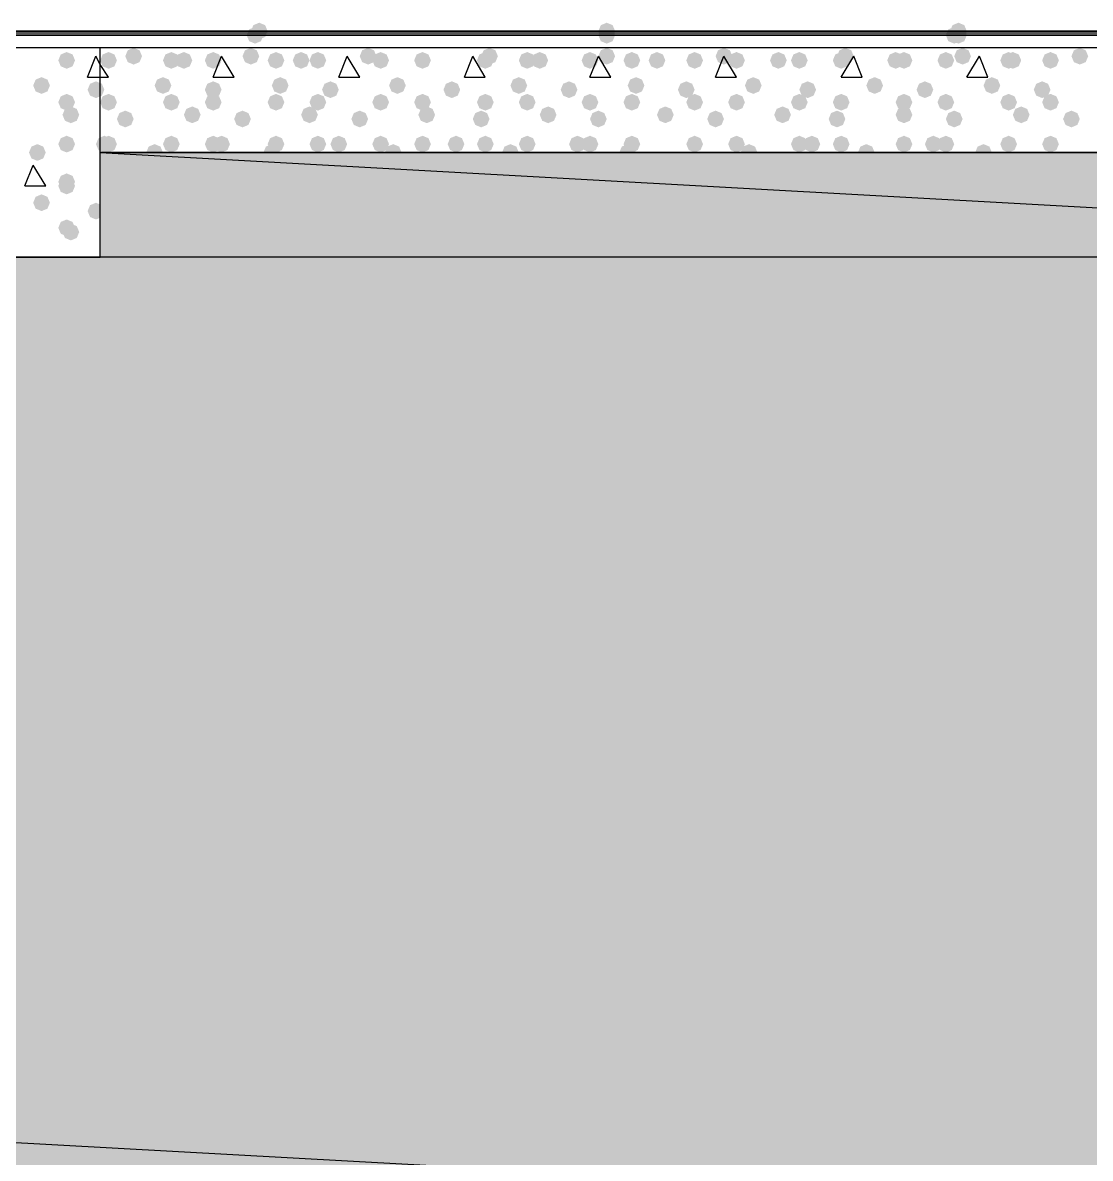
# Model space of a CAD drawing. Header units: millimetres. Extents: x 0 to 420, y 0 to 297.
# Drawn here: x 195.18 to 205.97, y 232.4 to 243.88 of the extents above; entities that cross this region are included whole.
import ezdxf

# ---------------------------------------------------------------- set-up
doc = ezdxf.new("R2010")
doc.units = ezdxf.units.MM
doc.layers.get('0').update_dxf_attribs({"linetype": 'CONTINUOUS'})

msp = doc.modelspace()

# ---------------------------------------------------------------- hatches: boundary and pattern name
at = {"true_color": 0x0000fe}
for points in [[(197.612, 243.755333), (197.587129, 243.695537), (197.527333, 243.670667), (197.467537, 243.695537), (197.442667, 243.755333), (197.467537, 243.815129), (197.527333, 243.84), (197.587129, 243.815129)], [(197.612, 243.755333), (197.587129, 243.695537), (197.527333, 243.670667), (197.467537, 243.695537), (197.442667, 243.755333), (197.467537, 243.815129), (197.527333, 243.84), (197.587129, 243.815129)], [(197.612, 243.755333), (197.587129, 243.695537), (197.527333, 243.670667), (197.467537, 243.695537), (197.442667, 243.755333), (197.467537, 243.815129), (197.527333, 243.84), (197.587129, 243.815129)], [(197.654333, 243.797667), (197.629462, 243.737871), (197.569667, 243.713), (197.509871, 243.737871), (197.485, 243.797667), (197.509871, 243.857462), (197.569667, 243.882333), (197.629462, 243.857463)], [(201.168, 243.797667), (201.143129, 243.737871), (201.083333, 243.713), (201.023538, 243.737871), (200.998667, 243.797667), (201.023537, 243.857462), (201.083333, 243.882333), (201.143129, 243.857463)], [(201.168, 243.755333), (201.143129, 243.695537), (201.083333, 243.670667), (201.023538, 243.695537), (200.998667, 243.755333), (201.023537, 243.815129), (201.083333, 243.84), (201.143129, 243.815129)], [(201.168, 243.755333), (201.143129, 243.695537), (201.083333, 243.670667), (201.023538, 243.695537), (200.998667, 243.755333), (201.023537, 243.815129), (201.083333, 243.84), (201.143129, 243.815129)], [(201.168, 243.755333), (201.143129, 243.695537), (201.083333, 243.670667), (201.023538, 243.695537), (200.998667, 243.755333), (201.023537, 243.815129), (201.083333, 243.84), (201.143129, 243.815129)], [(204.681667, 243.755333), (204.656796, 243.695537), (204.597, 243.670667), (204.537204, 243.695537), (204.512333, 243.755333), (204.537204, 243.815129), (204.597, 243.84), (204.656796, 243.815129)], [(204.681667, 243.755333), (204.656796, 243.695537), (204.597, 243.670667), (204.537204, 243.695537), (204.512333, 243.755333), (204.537204, 243.815129), (204.597, 243.84), (204.656796, 243.815129)], [(204.724, 243.797667), (204.699129, 243.737871), (204.639333, 243.713), (204.579538, 243.737871), (204.554667, 243.797667), (204.579537, 243.857462), (204.639333, 243.882333), (204.699129, 243.857463)], [(204.724, 243.755333), (204.699129, 243.695537), (204.639333, 243.670667), (204.579538, 243.695537), (204.554667, 243.755333), (204.579537, 243.815129), (204.639333, 243.84), (204.699129, 243.815129)]]:
    msp.add_hatch(color=0, dxfattribs=at).paths.add_polyline_path(points, flags=0)
at = {"true_color": 0x000007}
h = msp.add_hatch(color=0, dxfattribs=at)
h.paths.add_polyline_path([(31.284333, 243.755333), (379.73, 243.755333)], flags=0)
h.paths.add_polyline_path([(379.73, 243.755333), (31.284333, 243.755333)], flags=0)
for points in [[(195.707, 243.501333), (195.682129, 243.441537), (195.622333, 243.416667), (195.562537, 243.441537), (195.537667, 243.501333), (195.562537, 243.561129), (195.622333, 243.586), (195.682129, 243.561129)], [(195.707, 243.501333), (195.682129, 243.441537), (195.622333, 243.416667), (195.562537, 243.441537), (195.537667, 243.501333), (195.562537, 243.561129), (195.622333, 243.586), (195.682129, 243.561129)], [(195.453, 243.247333), (195.428129, 243.187537), (195.368333, 243.162667), (195.308538, 243.187537), (195.283667, 243.247333), (195.308537, 243.307129), (195.368333, 243.332), (195.428129, 243.307129)], [(196.003333, 243.205), (195.978462, 243.145204), (195.918667, 243.120333), (195.858871, 243.145204), (195.834, 243.205), (195.858871, 243.264796), (195.918667, 243.289667), (195.978462, 243.264796)], [(195.707, 243.078), (195.682129, 243.018204), (195.622333, 242.993333), (195.562537, 243.018204), (195.537667, 243.078), (195.562537, 243.137796), (195.622333, 243.162667), (195.682129, 243.137796)], [(195.749333, 242.951), (195.724463, 242.891204), (195.664667, 242.866333), (195.604871, 242.891204), (195.58, 242.951), (195.604871, 243.010796), (195.664667, 243.035667), (195.724462, 243.010796)], [(195.410667, 242.57), (195.385796, 242.510204), (195.326, 242.485333), (195.266204, 242.510204), (195.241333, 242.57), (195.266204, 242.629796), (195.326, 242.654667), (195.385796, 242.629796)], [(195.707, 242.654667), (195.682129, 242.594871), (195.622333, 242.57), (195.562537, 242.594871), (195.537667, 242.654667), (195.562537, 242.714462), (195.622333, 242.739333), (195.682129, 242.714463)], [(195.707, 242.273667), (195.682129, 242.213871), (195.622333, 242.189), (195.562537, 242.213871), (195.537667, 242.273667), (195.562537, 242.333462), (195.622333, 242.358333), (195.682129, 242.333463)], [(195.707, 242.231333), (195.682129, 242.171537), (195.622333, 242.146667), (195.562537, 242.171537), (195.537667, 242.231333), (195.562537, 242.291129), (195.622333, 242.316), (195.682129, 242.291129)], [(195.453, 242.062), (195.428129, 242.002204), (195.368333, 241.977333), (195.308538, 242.002204), (195.283667, 242.062), (195.308537, 242.121796), (195.368333, 242.146667), (195.428129, 242.121796)], [(196.003333, 241.977333), (195.978462, 241.917537), (195.918667, 241.892667), (195.858871, 241.917537), (195.834, 241.977333), (195.858871, 242.037129), (195.918667, 242.062), (195.978462, 242.037129)], [(195.707, 241.808), (195.682129, 241.748204), (195.622333, 241.723333), (195.562537, 241.748204), (195.537667, 241.808), (195.562537, 241.867796), (195.622333, 241.892667), (195.682129, 241.867796)], [(195.749333, 241.765667), (195.724463, 241.705871), (195.664667, 241.681), (195.604871, 241.705871), (195.58, 241.765667), (195.604871, 241.825462), (195.664667, 241.850333), (195.724462, 241.825463)]]:
    msp.add_hatch(color=0, dxfattribs=at).paths.add_polyline_path(points, flags=0)
at = {"true_color": 0x000008}
for points in [[(196.130333, 243.501333), (196.105462, 243.441537), (196.045667, 243.416667), (195.985871, 243.441537), (195.961, 243.501333), (195.985871, 243.561129), (196.045667, 243.586), (196.105462, 243.561129)], [(196.384333, 243.543667), (196.359463, 243.483871), (196.299667, 243.459), (196.239871, 243.483871), (196.215, 243.543667), (196.239871, 243.603462), (196.299667, 243.628333), (196.359462, 243.603463)], [(196.765333, 243.501333), (196.740462, 243.441537), (196.680667, 243.416667), (196.620871, 243.441537), (196.596, 243.501333), (196.620871, 243.561129), (196.680667, 243.586), (196.740462, 243.561129)], [(196.892333, 243.501333), (196.867462, 243.441537), (196.807667, 243.416667), (196.747871, 243.441537), (196.723, 243.501333), (196.747871, 243.561129), (196.807667, 243.586), (196.867462, 243.561129)], [(197.188667, 243.501333), (197.163796, 243.441537), (197.104, 243.416667), (197.044204, 243.441537), (197.019333, 243.501333), (197.044204, 243.561129), (197.104, 243.586), (197.163796, 243.561129)], [(197.569667, 243.543667), (197.544796, 243.483871), (197.485, 243.459), (197.425204, 243.483871), (197.400333, 243.543667), (197.425204, 243.603462), (197.485, 243.628333), (197.544796, 243.603463)], [(197.823667, 243.501333), (197.798796, 243.441537), (197.739, 243.416667), (197.679204, 243.441537), (197.654333, 243.501333), (197.679204, 243.561129), (197.739, 243.586), (197.798796, 243.561129)], [(198.077667, 243.501333), (198.052796, 243.441537), (197.993, 243.416667), (197.933204, 243.441537), (197.908333, 243.501333), (197.933204, 243.561129), (197.993, 243.586), (198.052796, 243.561129)], [(198.247, 243.501333), (198.222129, 243.441537), (198.162333, 243.416667), (198.102537, 243.441537), (198.077667, 243.501333), (198.102537, 243.561129), (198.162333, 243.586), (198.222129, 243.561129)], [(198.755, 243.543667), (198.730129, 243.483871), (198.670333, 243.459), (198.610538, 243.483871), (198.585667, 243.543667), (198.610537, 243.603462), (198.670333, 243.628333), (198.730129, 243.603463)], [(198.882, 243.501333), (198.857129, 243.441537), (198.797333, 243.416667), (198.737537, 243.441537), (198.712667, 243.501333), (198.737537, 243.561129), (198.797333, 243.586), (198.857129, 243.561129)], [(199.305333, 243.501333), (199.280462, 243.441537), (199.220667, 243.416667), (199.160871, 243.441537), (199.136, 243.501333), (199.160871, 243.561129), (199.220667, 243.586), (199.280462, 243.561129)], [(199.305333, 243.501333), (199.280462, 243.441537), (199.220667, 243.416667), (199.160871, 243.441537), (199.136, 243.501333), (199.160871, 243.561129), (199.220667, 243.586), (199.280462, 243.561129)], [(199.940333, 243.501333), (199.915462, 243.441537), (199.855667, 243.416667), (199.795871, 243.441537), (199.771, 243.501333), (199.795871, 243.561129), (199.855667, 243.586), (199.915462, 243.561129)], [(199.982667, 243.543667), (199.957796, 243.483871), (199.898, 243.459), (199.838204, 243.483871), (199.813333, 243.543667), (199.838204, 243.603462), (199.898, 243.628333), (199.957796, 243.603463)], [(200.363667, 243.501333), (200.338796, 243.441537), (200.279, 243.416667), (200.219204, 243.441537), (200.194333, 243.501333), (200.219204, 243.561129), (200.279, 243.586), (200.338796, 243.561129)], [(200.490667, 243.501333), (200.465796, 243.441537), (200.406, 243.416667), (200.346204, 243.441537), (200.321333, 243.501333), (200.346204, 243.561129), (200.406, 243.586), (200.465796, 243.561129)], [(200.998667, 243.501333), (200.973796, 243.441537), (200.914, 243.416667), (200.854204, 243.441537), (200.829333, 243.501333), (200.854204, 243.561129), (200.914, 243.586), (200.973796, 243.561129)], [(201.168, 243.543667), (201.143129, 243.483871), (201.083333, 243.459), (201.023538, 243.483871), (200.998667, 243.543667), (201.023537, 243.603462), (201.083333, 243.628333), (201.143129, 243.603463)], [(201.422, 243.501333), (201.397129, 243.441537), (201.337333, 243.416667), (201.277537, 243.441537), (201.252667, 243.501333), (201.277537, 243.561129), (201.337333, 243.586), (201.397129, 243.561129)], [(201.676, 243.501333), (201.651129, 243.441537), (201.591333, 243.416667), (201.531538, 243.441537), (201.506667, 243.501333), (201.531537, 243.561129), (201.591333, 243.586), (201.651129, 243.561129)], [(202.057, 243.501333), (202.032129, 243.441537), (201.972333, 243.416667), (201.912537, 243.441537), (201.887667, 243.501333), (201.912537, 243.561129), (201.972333, 243.586), (202.032129, 243.561129)], [(202.353333, 243.543667), (202.328463, 243.483871), (202.268667, 243.459), (202.208871, 243.483871), (202.184, 243.543667), (202.208871, 243.603462), (202.268667, 243.628333), (202.328462, 243.603463)], [(202.480333, 243.501333), (202.455462, 243.441537), (202.395667, 243.416667), (202.335871, 243.441537), (202.311, 243.501333), (202.335871, 243.561129), (202.395667, 243.586), (202.455462, 243.561129)], [(202.903667, 243.501333), (202.878796, 243.441537), (202.819, 243.416667), (202.759204, 243.441537), (202.734333, 243.501333), (202.759204, 243.561129), (202.819, 243.586), (202.878796, 243.561129)], [(203.115333, 243.501333), (203.090462, 243.441537), (203.030667, 243.416667), (202.970871, 243.441537), (202.946, 243.501333), (202.970871, 243.561129), (203.030667, 243.586), (203.090462, 243.561129)], [(203.538667, 243.501333), (203.513796, 243.441537), (203.454, 243.416667), (203.394204, 243.441537), (203.369333, 243.501333), (203.394204, 243.561129), (203.454, 243.586), (203.513796, 243.561129)], [(203.581, 243.543667), (203.556129, 243.483871), (203.496333, 243.459), (203.436538, 243.483871), (203.411667, 243.543667), (203.436537, 243.603462), (203.496333, 243.628333), (203.556129, 243.603463)], [(204.089, 243.501333), (204.064129, 243.441537), (204.004333, 243.416667), (203.944538, 243.441537), (203.919667, 243.501333), (203.944537, 243.561129), (204.004333, 243.586), (204.064129, 243.561129)], [(204.173667, 243.501333), (204.148796, 243.441537), (204.089, 243.416667), (204.029204, 243.441537), (204.004333, 243.501333), (204.029204, 243.561129), (204.089, 243.586), (204.148796, 243.561129)], [(204.597, 243.501333), (204.572129, 243.441537), (204.512333, 243.416667), (204.452538, 243.441537), (204.427667, 243.501333), (204.452537, 243.561129), (204.512333, 243.586), (204.572129, 243.561129)], [(204.766333, 243.543667), (204.741462, 243.483871), (204.681667, 243.459), (204.621871, 243.483871), (204.597, 243.543667), (204.621871, 243.603462), (204.681667, 243.628333), (204.741462, 243.603463)], [(205.232, 243.501333), (205.207129, 243.441537), (205.147333, 243.416667), (205.087538, 243.441537), (205.062667, 243.501333), (205.087537, 243.561129), (205.147333, 243.586), (205.207129, 243.561129)], [(205.274333, 243.501333), (205.249462, 243.441537), (205.189667, 243.416667), (205.129871, 243.441537), (205.105, 243.501333), (205.129871, 243.561129), (205.189667, 243.586), (205.249462, 243.561129)], [(205.655333, 243.501333), (205.630462, 243.441537), (205.570667, 243.416667), (205.510871, 243.441537), (205.486, 243.501333), (205.510871, 243.561129), (205.570667, 243.586), (205.630462, 243.561129)], [(205.951667, 243.543667), (205.926796, 243.483871), (205.867, 243.459), (205.807204, 243.483871), (205.782333, 243.543667), (205.807204, 243.603462), (205.867, 243.628333), (205.926796, 243.603463)], [(196.680667, 243.247333), (196.655796, 243.187537), (196.596, 243.162667), (196.536204, 243.187537), (196.511333, 243.247333), (196.536204, 243.307129), (196.596, 243.332), (196.655796, 243.307129)], [(197.866, 243.247333), (197.841129, 243.187537), (197.781333, 243.162667), (197.721538, 243.187537), (197.696667, 243.247333), (197.721537, 243.307129), (197.781333, 243.332), (197.841129, 243.307129)], [(199.051333, 243.247333), (199.026462, 243.187537), (198.966667, 243.162667), (198.906871, 243.187537), (198.882, 243.247333), (198.906871, 243.307129), (198.966667, 243.332), (199.026462, 243.307129)], [(200.279, 243.247333), (200.254129, 243.187537), (200.194333, 243.162667), (200.134538, 243.187537), (200.109667, 243.247333), (200.134537, 243.307129), (200.194333, 243.332), (200.254129, 243.307129)], [(201.464333, 243.247333), (201.439462, 243.187537), (201.379667, 243.162667), (201.319871, 243.187537), (201.295, 243.247333), (201.319871, 243.307129), (201.379667, 243.332), (201.439462, 243.307129)], [(202.649667, 243.247333), (202.624796, 243.187537), (202.565, 243.162667), (202.505204, 243.187537), (202.480333, 243.247333), (202.505204, 243.307129), (202.565, 243.332), (202.624796, 243.307129)], [(203.877333, 243.247333), (203.852463, 243.187537), (203.792667, 243.162667), (203.732871, 243.187537), (203.708, 243.247333), (203.732871, 243.307129), (203.792667, 243.332), (203.852462, 243.307129)], [(205.062667, 243.247333), (205.037796, 243.187537), (204.978, 243.162667), (204.918204, 243.187537), (204.893333, 243.247333), (204.918204, 243.307129), (204.978, 243.332), (205.037796, 243.307129)], [(197.188667, 243.205), (197.163796, 243.145204), (197.104, 243.120333), (197.044204, 243.145204), (197.019333, 243.205), (197.044204, 243.264796), (197.104, 243.289667), (197.163796, 243.264796)], [(198.374, 243.205), (198.349129, 243.145204), (198.289333, 243.120333), (198.229537, 243.145204), (198.204667, 243.205), (198.229537, 243.264796), (198.289333, 243.289667), (198.349129, 243.264796)], [(199.601667, 243.205), (199.576796, 243.145204), (199.517, 243.120333), (199.457204, 243.145204), (199.432333, 243.205), (199.457204, 243.264796), (199.517, 243.289667), (199.576796, 243.264796)], [(200.787, 243.205), (200.762129, 243.145204), (200.702333, 243.120333), (200.642538, 243.145204), (200.617667, 243.205), (200.642537, 243.264796), (200.702333, 243.289667), (200.762129, 243.264796)], [(201.972333, 243.205), (201.947462, 243.145204), (201.887667, 243.120333), (201.827871, 243.145204), (201.803, 243.205), (201.827871, 243.264796), (201.887667, 243.289667), (201.947462, 243.264796)], [(203.2, 243.205), (203.175129, 243.145204), (203.115333, 243.120333), (203.055538, 243.145204), (203.030667, 243.205), (203.055537, 243.264796), (203.115333, 243.289667), (203.175129, 243.264796)], [(204.385333, 243.205), (204.360462, 243.145204), (204.300667, 243.120333), (204.240871, 243.145204), (204.216, 243.205), (204.240871, 243.264796), (204.300667, 243.289667), (204.360462, 243.264796)], [(205.570667, 243.205), (205.545796, 243.145204), (205.486, 243.120333), (205.426204, 243.145204), (205.401333, 243.205), (205.426204, 243.264796), (205.486, 243.289667), (205.545796, 243.264796)], [(196.130333, 243.078), (196.105462, 243.018204), (196.045667, 242.993333), (195.985871, 243.018204), (195.961, 243.078), (195.985871, 243.137796), (196.045667, 243.162667), (196.105462, 243.137796)], [(196.765333, 243.078), (196.740462, 243.018204), (196.680667, 242.993333), (196.620871, 243.018204), (196.596, 243.078), (196.620871, 243.137796), (196.680667, 243.162667), (196.740462, 243.137796)], [(197.188667, 243.078), (197.163796, 243.018204), (197.104, 242.993333), (197.044204, 243.018204), (197.019333, 243.078), (197.044204, 243.137796), (197.104, 243.162667), (197.163796, 243.137796)], [(197.823667, 243.078), (197.798796, 243.018204), (197.739, 242.993333), (197.679204, 243.018204), (197.654333, 243.078), (197.679204, 243.137796), (197.739, 243.162667), (197.798796, 243.137796)], [(198.247, 243.078), (198.222129, 243.018204), (198.162333, 242.993333), (198.102537, 243.018204), (198.077667, 243.078), (198.102537, 243.137796), (198.162333, 243.162667), (198.222129, 243.137796)], [(198.882, 243.078), (198.857129, 243.018204), (198.797333, 242.993333), (198.737537, 243.018204), (198.712667, 243.078), (198.737537, 243.137796), (198.797333, 243.162667), (198.857129, 243.137796)], [(199.305333, 243.078), (199.280462, 243.018204), (199.220667, 242.993333), (199.160871, 243.018204), (199.136, 243.078), (199.160871, 243.137796), (199.220667, 243.162667), (199.280462, 243.137796)], [(199.940333, 243.078), (199.915462, 243.018204), (199.855667, 242.993333), (199.795871, 243.018204), (199.771, 243.078), (199.795871, 243.137796), (199.855667, 243.162667), (199.915462, 243.137796)], [(200.363667, 243.078), (200.338796, 243.018204), (200.279, 242.993333), (200.219204, 243.018204), (200.194333, 243.078), (200.219204, 243.137796), (200.279, 243.162667), (200.338796, 243.137796)], [(200.998667, 243.078), (200.973796, 243.018204), (200.914, 242.993333), (200.854204, 243.018204), (200.829333, 243.078), (200.854204, 243.137796), (200.914, 243.162667), (200.973796, 243.137796)], [(201.422, 243.078), (201.397129, 243.018204), (201.337333, 242.993333), (201.277537, 243.018204), (201.252667, 243.078), (201.277537, 243.137796), (201.337333, 243.162667), (201.397129, 243.137796)], [(202.057, 243.078), (202.032129, 243.018204), (201.972333, 242.993333), (201.912537, 243.018204), (201.887667, 243.078), (201.912537, 243.137796), (201.972333, 243.162667), (202.032129, 243.137796)], [(202.480333, 243.078), (202.455462, 243.018204), (202.395667, 242.993333), (202.335871, 243.018204), (202.311, 243.078), (202.335871, 243.137796), (202.395667, 243.162667), (202.455462, 243.137796)], [(203.115333, 243.078), (203.090462, 243.018204), (203.030667, 242.993333), (202.970871, 243.018204), (202.946, 243.078), (202.970871, 243.137796), (203.030667, 243.162667), (203.090462, 243.137796)], [(203.538667, 243.078), (203.513796, 243.018204), (203.454, 242.993333), (203.394204, 243.018204), (203.369333, 243.078), (203.394204, 243.137796), (203.454, 243.162667), (203.513796, 243.137796)], [(204.173667, 243.078), (204.148796, 243.018204), (204.089, 242.993333), (204.029204, 243.018204), (204.004333, 243.078), (204.029204, 243.137796), (204.089, 243.162667), (204.148796, 243.137796)], [(204.597, 243.078), (204.572129, 243.018204), (204.512333, 242.993333), (204.452538, 243.018204), (204.427667, 243.078), (204.452537, 243.137796), (204.512333, 243.162667), (204.572129, 243.137796)], [(205.232, 243.078), (205.207129, 243.018204), (205.147333, 242.993333), (205.087538, 243.018204), (205.062667, 243.078), (205.087537, 243.137796), (205.147333, 243.162667), (205.207129, 243.137796)], [(205.655333, 243.078), (205.630462, 243.018204), (205.570667, 242.993333), (205.510871, 243.018204), (205.486, 243.078), (205.510871, 243.137796), (205.570667, 243.162667), (205.630462, 243.137796)], [(196.299667, 242.908667), (196.274796, 242.848871), (196.215, 242.824), (196.155204, 242.848871), (196.130333, 242.908667), (196.155204, 242.968462), (196.215, 242.993333), (196.274796, 242.968463)], [(196.977, 242.951), (196.952129, 242.891204), (196.892333, 242.866333), (196.832538, 242.891204), (196.807667, 242.951), (196.832537, 243.010796), (196.892333, 243.035667), (196.952129, 243.010796)], [(197.485, 242.908667), (197.460129, 242.848871), (197.400333, 242.824), (197.340538, 242.848871), (197.315667, 242.908667), (197.340537, 242.968462), (197.400333, 242.993333), (197.460129, 242.968463)], [(198.162333, 242.951), (198.137462, 242.891204), (198.077667, 242.866333), (198.017871, 242.891204), (197.993, 242.951), (198.017871, 243.010796), (198.077667, 243.035667), (198.137462, 243.010796)], [(198.670333, 242.908667), (198.645462, 242.848871), (198.585667, 242.824), (198.525871, 242.848871), (198.501, 242.908667), (198.525871, 242.968462), (198.585667, 242.993333), (198.645462, 242.968463)], [(199.347667, 242.951), (199.322796, 242.891204), (199.263, 242.866333), (199.203204, 242.891204), (199.178333, 242.951), (199.203204, 243.010796), (199.263, 243.035667), (199.322796, 243.010796)], [(199.898, 242.908667), (199.873129, 242.848871), (199.813333, 242.824), (199.753537, 242.848871), (199.728667, 242.908667), (199.753537, 242.968462), (199.813333, 242.993333), (199.873129, 242.968463)], [(200.575333, 242.951), (200.550462, 242.891204), (200.490667, 242.866333), (200.430871, 242.891204), (200.406, 242.951), (200.430871, 243.010796), (200.490667, 243.035667), (200.550462, 243.010796)], [(201.083333, 242.908667), (201.058462, 242.848871), (200.998667, 242.824), (200.938871, 242.848871), (200.914, 242.908667), (200.938871, 242.968462), (200.998667, 242.993333), (201.058462, 242.968463)], [(201.760667, 242.951), (201.735796, 242.891204), (201.676, 242.866333), (201.616204, 242.891204), (201.591333, 242.951), (201.616204, 243.010796), (201.676, 243.035667), (201.735796, 243.010796)], [(202.268667, 242.908667), (202.243796, 242.848871), (202.184, 242.824), (202.124204, 242.848871), (202.099333, 242.908667), (202.124204, 242.968462), (202.184, 242.993333), (202.243796, 242.968463)], [(202.946, 242.951), (202.921129, 242.891204), (202.861333, 242.866333), (202.801538, 242.891204), (202.776667, 242.951), (202.801537, 243.010796), (202.861333, 243.035667), (202.921129, 243.010796)], [(203.496333, 242.908667), (203.471462, 242.848871), (203.411667, 242.824), (203.351871, 242.848871), (203.327, 242.908667), (203.351871, 242.968462), (203.411667, 242.993333), (203.471462, 242.968463)], [(204.173667, 242.951), (204.148796, 242.891204), (204.089, 242.866333), (204.029204, 242.891204), (204.004333, 242.951), (204.029204, 243.010796), (204.089, 243.035667), (204.148796, 243.010796)], [(204.681667, 242.908667), (204.656796, 242.848871), (204.597, 242.824), (204.537204, 242.848871), (204.512333, 242.908667), (204.537204, 242.968462), (204.597, 242.993333), (204.656796, 242.968463)], [(205.359, 242.951), (205.334129, 242.891204), (205.274333, 242.866333), (205.214538, 242.891204), (205.189667, 242.951), (205.214537, 243.010796), (205.274333, 243.035667), (205.334129, 243.010796)], [(205.867, 242.908667), (205.842129, 242.848871), (205.782333, 242.824), (205.722537, 242.848871), (205.697667, 242.908667), (205.722537, 242.968462), (205.782333, 242.993333), (205.842129, 242.968463)], [(196.088, 242.654667), (196.063129, 242.594871), (196.003333, 242.57), (195.943537, 242.594871), (195.918667, 242.654667), (195.943537, 242.714462), (196.003333, 242.739333), (196.063129, 242.714463)], [(196.130333, 242.654667), (196.105462, 242.594871), (196.045667, 242.57), (195.985871, 242.594871), (195.961, 242.654667), (195.985871, 242.714462), (196.045667, 242.739333), (196.105462, 242.714463)], [(196.596, 242.57), (196.571129, 242.510204), (196.511333, 242.485333), (196.451538, 242.510204), (196.426667, 242.57), (196.451537, 242.629796), (196.511333, 242.654667), (196.571129, 242.629796)], [(196.765333, 242.654667), (196.740462, 242.594871), (196.680667, 242.57), (196.620871, 242.594871), (196.596, 242.654667), (196.620871, 242.714462), (196.680667, 242.739333), (196.740462, 242.714463)], [(197.188667, 242.654667), (197.163796, 242.594871), (197.104, 242.57), (197.044204, 242.594871), (197.019333, 242.654667), (197.044204, 242.714462), (197.104, 242.739333), (197.163796, 242.714463)], [(197.273333, 242.654667), (197.248462, 242.594871), (197.188667, 242.57), (197.128871, 242.594871), (197.104, 242.654667), (197.128871, 242.714462), (197.188667, 242.739333), (197.248462, 242.714463)], [(197.781333, 242.57), (197.756463, 242.510204), (197.696667, 242.485333), (197.636871, 242.510204), (197.612, 242.57), (197.636871, 242.629796), (197.696667, 242.654667), (197.756462, 242.629796)], [(197.823667, 242.654667), (197.798796, 242.594871), (197.739, 242.57), (197.679204, 242.594871), (197.654333, 242.654667), (197.679204, 242.714462), (197.739, 242.739333), (197.798796, 242.714463)], [(198.247, 242.654667), (198.222129, 242.594871), (198.162333, 242.57), (198.102537, 242.594871), (198.077667, 242.654667), (198.102537, 242.714462), (198.162333, 242.739333), (198.222129, 242.714463)], [(198.458667, 242.654667), (198.433796, 242.594871), (198.374, 242.57), (198.314204, 242.594871), (198.289333, 242.654667), (198.314204, 242.714462), (198.374, 242.739333), (198.433796, 242.714463)], [(198.882, 242.654667), (198.857129, 242.594871), (198.797333, 242.57), (198.737537, 242.594871), (198.712667, 242.654667), (198.737537, 242.714462), (198.797333, 242.739333), (198.857129, 242.714463)], [(199.009, 242.57), (198.984129, 242.510204), (198.924333, 242.485333), (198.864538, 242.510204), (198.839667, 242.57), (198.864537, 242.629796), (198.924333, 242.654667), (198.984129, 242.629796)], [(199.305333, 242.654667), (199.280462, 242.594871), (199.220667, 242.57), (199.160871, 242.594871), (199.136, 242.654667), (199.160871, 242.714462), (199.220667, 242.739333), (199.280462, 242.714463)], [(199.644, 242.654667), (199.619129, 242.594871), (199.559333, 242.57), (199.499538, 242.594871), (199.474667, 242.654667), (199.499537, 242.714462), (199.559333, 242.739333), (199.619129, 242.714463)], [(199.940333, 242.654667), (199.915462, 242.594871), (199.855667, 242.57), (199.795871, 242.594871), (199.771, 242.654667), (199.795871, 242.714462), (199.855667, 242.739333), (199.915462, 242.714463)], [(200.194333, 242.57), (200.169463, 242.510204), (200.109667, 242.485333), (200.049871, 242.510204), (200.025, 242.57), (200.049871, 242.629796), (200.109667, 242.654667), (200.169462, 242.629796)], [(200.363667, 242.654667), (200.338796, 242.594871), (200.279, 242.57), (200.219204, 242.594871), (200.194333, 242.654667), (200.219204, 242.714462), (200.279, 242.739333), (200.338796, 242.714463)], [(200.871667, 242.654667), (200.846796, 242.594871), (200.787, 242.57), (200.727204, 242.594871), (200.702333, 242.654667), (200.727204, 242.714462), (200.787, 242.739333), (200.846796, 242.714463)], [(200.998667, 242.654667), (200.973796, 242.594871), (200.914, 242.57), (200.854204, 242.594871), (200.829333, 242.654667), (200.854204, 242.714462), (200.914, 242.739333), (200.973796, 242.714463)], [(201.379667, 242.57), (201.354796, 242.510204), (201.295, 242.485333), (201.235204, 242.510204), (201.210333, 242.57), (201.235204, 242.629796), (201.295, 242.654667), (201.354796, 242.629796)], [(201.422, 242.654667), (201.397129, 242.594871), (201.337333, 242.57), (201.277537, 242.594871), (201.252667, 242.654667), (201.277537, 242.714462), (201.337333, 242.739333), (201.397129, 242.714463)], [(202.057, 242.654667), (202.032129, 242.594871), (201.972333, 242.57), (201.912537, 242.594871), (201.887667, 242.654667), (201.912537, 242.714462), (201.972333, 242.739333), (202.032129, 242.714463)], [(202.057, 242.654667), (202.032129, 242.594871), (201.972333, 242.57), (201.912537, 242.594871), (201.887667, 242.654667), (201.912537, 242.714462), (201.972333, 242.739333), (202.032129, 242.714463)], [(202.480333, 242.654667), (202.455462, 242.594871), (202.395667, 242.57), (202.335871, 242.594871), (202.311, 242.654667), (202.335871, 242.714462), (202.395667, 242.739333), (202.455462, 242.714463)], [(202.607333, 242.57), (202.582462, 242.510204), (202.522667, 242.485333), (202.462871, 242.510204), (202.438, 242.57), (202.462871, 242.629796), (202.522667, 242.654667), (202.582462, 242.629796)], [(203.115333, 242.654667), (203.090462, 242.594871), (203.030667, 242.57), (202.970871, 242.594871), (202.946, 242.654667), (202.970871, 242.714462), (203.030667, 242.739333), (203.090462, 242.714463)], [(203.242333, 242.654667), (203.217462, 242.594871), (203.157667, 242.57), (203.097871, 242.594871), (203.073, 242.654667), (203.097871, 242.714462), (203.157667, 242.739333), (203.217462, 242.714463)], [(203.538667, 242.654667), (203.513796, 242.594871), (203.454, 242.57), (203.394204, 242.594871), (203.369333, 242.654667), (203.394204, 242.714462), (203.454, 242.739333), (203.513796, 242.714463)], [(203.792667, 242.57), (203.767796, 242.510204), (203.708, 242.485333), (203.648204, 242.510204), (203.623333, 242.57), (203.648204, 242.629796), (203.708, 242.654667), (203.767796, 242.629796)], [(204.173667, 242.654667), (204.148796, 242.594871), (204.089, 242.57), (204.029204, 242.594871), (204.004333, 242.654667), (204.029204, 242.714462), (204.089, 242.739333), (204.148796, 242.714463)], [(204.47, 242.654667), (204.445129, 242.594871), (204.385333, 242.57), (204.325538, 242.594871), (204.300667, 242.654667), (204.325537, 242.714462), (204.385333, 242.739333), (204.445129, 242.714463)], [(204.597, 242.654667), (204.572129, 242.594871), (204.512333, 242.57), (204.452538, 242.594871), (204.427667, 242.654667), (204.452537, 242.714462), (204.512333, 242.739333), (204.572129, 242.714463)], [(204.978, 242.57), (204.953129, 242.510204), (204.893333, 242.485333), (204.833538, 242.510204), (204.808667, 242.57), (204.833537, 242.629796), (204.893333, 242.654667), (204.953129, 242.629796)], [(205.232, 242.654667), (205.207129, 242.594871), (205.147333, 242.57), (205.087538, 242.594871), (205.062667, 242.654667), (205.087537, 242.714462), (205.147333, 242.739333), (205.207129, 242.714463)], [(205.655333, 242.654667), (205.630462, 242.594871), (205.570667, 242.57), (205.510871, 242.594871), (205.486, 242.654667), (205.510871, 242.714462), (205.570667, 242.739333), (205.630462, 242.714463)], [(205.655333, 242.654667), (205.630462, 242.594871), (205.570667, 242.57), (205.510871, 242.594871), (205.486, 242.654667), (205.510871, 242.714462), (205.570667, 242.739333), (205.630462, 242.714463)]]:
    msp.add_hatch(color=0, dxfattribs=at).paths.add_polyline_path(points, flags=0)
h = msp.add_hatch(color=0, dxfattribs=at)
h.paths.add_polyline_path([(215.053333, 242.57), (195.961, 242.57), (215.053333, 241.511667)], flags=0)
h.paths.add_polyline_path([(195.961, 242.57), (215.053333, 241.511667), (195.961, 241.511667)], flags=0)
h = msp.add_hatch(color=0, dxfattribs=at)
h.paths.add_polyline_path([(378.544667, 241.511667), (32.469667, 241.511667), (378.544667, 222.461667)], flags=0)
h.paths.add_polyline_path([(32.469667, 241.511667), (378.544667, 222.461667), (32.469667, 222.461667)], flags=0)

# ---------------------------------------------------------------- linework, layer by layer
at = {"color": 0, "true_color": 0x000007}
for points in [[(379.73, 243.797667), (31.242, 243.797667), (379.73, 243.797667), (31.242, 243.755333)], [(379.73, 243.797667), (31.242, 243.797667), (31.242, 243.755333)], [(379.73, 243.755333), (31.284333, 243.755333), (31.242, 243.755333)], [(31.284333, 243.755333), (379.73, 243.755333)], [(31.284333, 243.755333), (379.73, 243.755333)], [(215.053333, 243.628333), (195.961, 243.628333)], [(195.834, 243.332), (195.918667, 243.543667)], [(195.961, 243.459), (195.918667, 243.543667)], [(195.834, 243.332), (195.961, 243.332)], [(195.961, 242.57), (215.053333, 242.57)], [(195.199, 242.231333), (195.283667, 242.443)], [(195.410667, 242.231333), (195.283667, 242.443)], [(195.199, 242.231333), (195.410667, 242.231333)]]:
    msp.add_lwpolyline(points, dxfattribs=at)
for points in [[(31.284333, 243.755333), (379.73, 243.755333)], [(31.284333, 243.755333), (379.73, 243.755333)], [(379.73, 243.755333), (31.284333, 243.755333)], [(193.844333, 243.628333), (193.844333, 241.511667), (195.961, 241.511667), (195.961, 243.628333)]]:
    msp.add_lwpolyline(points, close=True, dxfattribs=at)
at = {"color": 0, "true_color": 0x000008}
for points in [[(196.045667, 243.332), (195.961, 243.459)], [(197.104, 243.332), (197.188667, 243.543667)], [(197.315667, 243.332), (197.188667, 243.543667)], [(198.374, 243.332), (198.458667, 243.543667)], [(198.585667, 243.332), (198.458667, 243.543667)], [(199.644, 243.332), (199.728667, 243.543667)], [(199.855667, 243.332), (199.728667, 243.543667)], [(200.914, 243.332), (200.998667, 243.543667)], [(201.125667, 243.332), (200.998667, 243.543667)], [(202.184, 243.332), (202.268667, 243.543667)], [(202.395667, 243.332), (202.268667, 243.543667)], [(203.454, 243.332), (203.581, 243.543667)], [(203.665667, 243.332), (203.581, 243.543667)], [(204.724, 243.332), (204.851, 243.543667)], [(204.935667, 243.332), (204.851, 243.543667)], [(195.961, 243.332), (196.045667, 243.332)], [(197.104, 243.332), (197.315667, 243.332)], [(198.374, 243.332), (198.585667, 243.332)], [(199.644, 243.332), (199.855667, 243.332)], [(200.914, 243.332), (201.125667, 243.332)], [(202.184, 243.332), (202.395667, 243.332)], [(203.454, 243.332), (203.665667, 243.332)], [(204.724, 243.332), (204.935667, 243.332)]]:
    msp.add_lwpolyline(points, dxfattribs=at)
for points in [[(215.053333, 242.57), (195.961, 242.57), (215.053333, 241.511667)], [(195.961, 242.57), (215.053333, 241.511667), (195.961, 241.511667)], [(378.544667, 241.511667), (32.469667, 241.511667), (378.544667, 222.461667)], [(32.469667, 241.511667), (378.544667, 222.461667), (32.469667, 222.461667)]]:
    msp.add_lwpolyline(points, close=True, dxfattribs=at)

doc.saveas('drawing.dxf')
